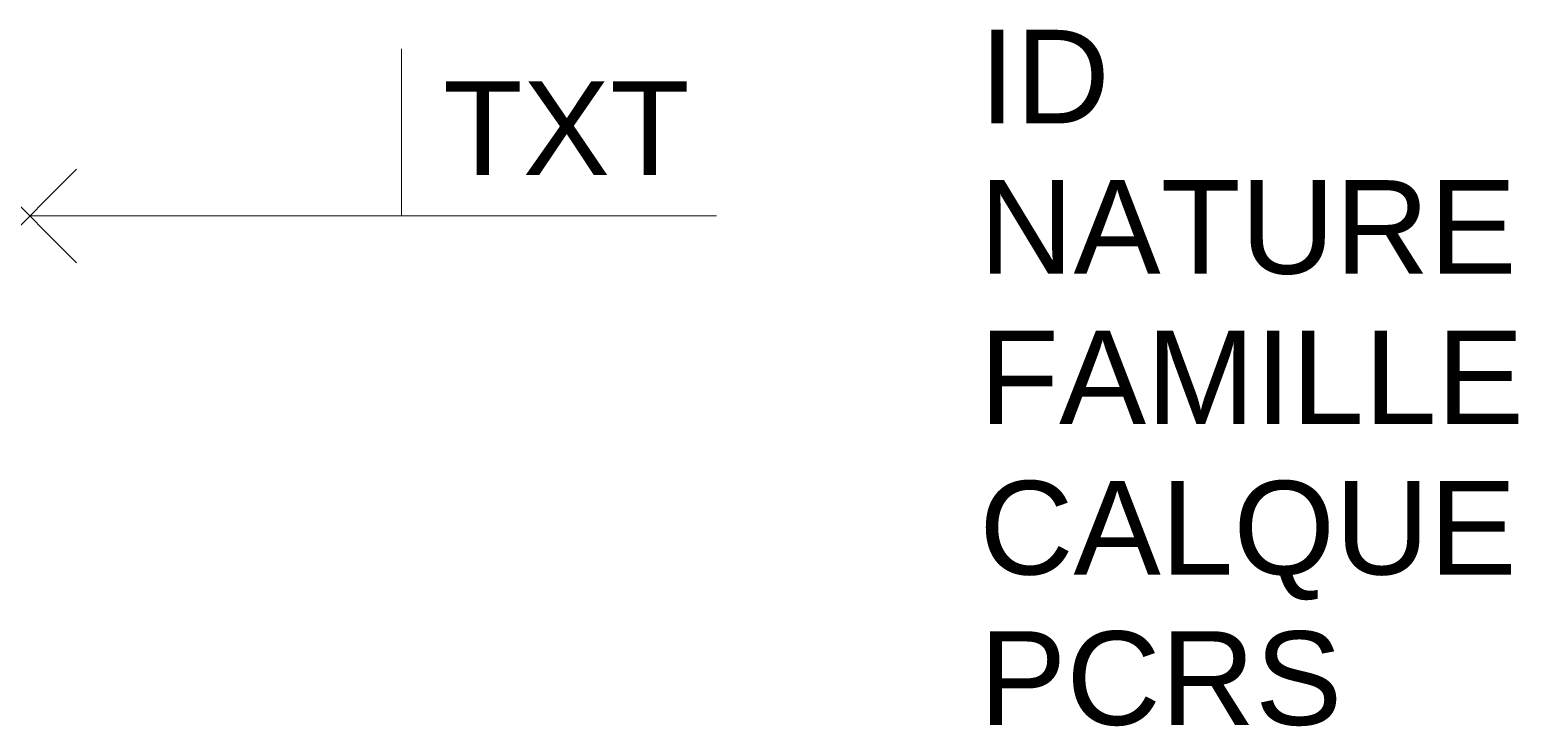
# Model space of a CAD drawing. Header units: metres. Extents: x 0 to 3.18, y -1.09 to 0.4.
import ezdxf

# ---------------------------------------------------------------- set-up
doc = ezdxf.new("R2010")
doc.units = ezdxf.units.M
doc.header["$PDMODE"] = 3
doc.header["$PDSIZE"] = 0.1
doc.linetypes.add('Socle_Continu', pattern=[2.5, 2.5, 0])
doc.layers.add('VOIRI_SCI', color=7, linetype='Socle_Continu', lineweight=13)
doc.styles.get("Standard").update_dxf_attribs({"font": 'arial.ttf'})

msp = doc.modelspace()

# ---------------------------------------------------------------- linework, layer by layer
at = {"layer": 'VOIRI_SCI', "linetype": 'Socle_Continu'}
msp.add_line((0.7948, 0), (0, 0), dxfattribs=at)
at = {"layer": 'VOIRI_SCI', "linetype": 'Socle_Continu', "flags": 128}
msp.add_lwpolyline([(1.4678, 0), (0.7948, 0), (0.7948, 0.357)], dxfattribs=at)
at = {"layer": 'VOIRI_SCI', "linetype": 'Socle_Continu'}
msp.add_point((0, 0), dxfattribs=at)

# ---------------------------------------------------------------- texts
at = {"layer": 'VOIRI_SCI', "linetype": 'Socle_Continu', "flags": 9}
for tag, p, s in [('ID', (2.0296, 0.1977), 'LP_0845'), ('NATURE', (2.0296, -0.1236), 'Texte libre'), ('FAMILLE', (2.0296, -0.4449), 'Voirie'), ('CALQUE', (2.0296, -0.7662), 'VOIRI_SCI'), ('PCRS', (2.0296, -1.0875), 'HabillageTexte')]:
    msp.add_attdef(tag, p, s, height=0.2, dxfattribs=at)
at = {"layer": 'VOIRI_SCI', "linetype": 'Socle_Continu'}
msp.add_attdef('TXT', (0.8833, 0.0874), 'Texte libre, toutes informations utiles', height=0.2, dxfattribs=at)

doc.saveas('drawing.dxf')
